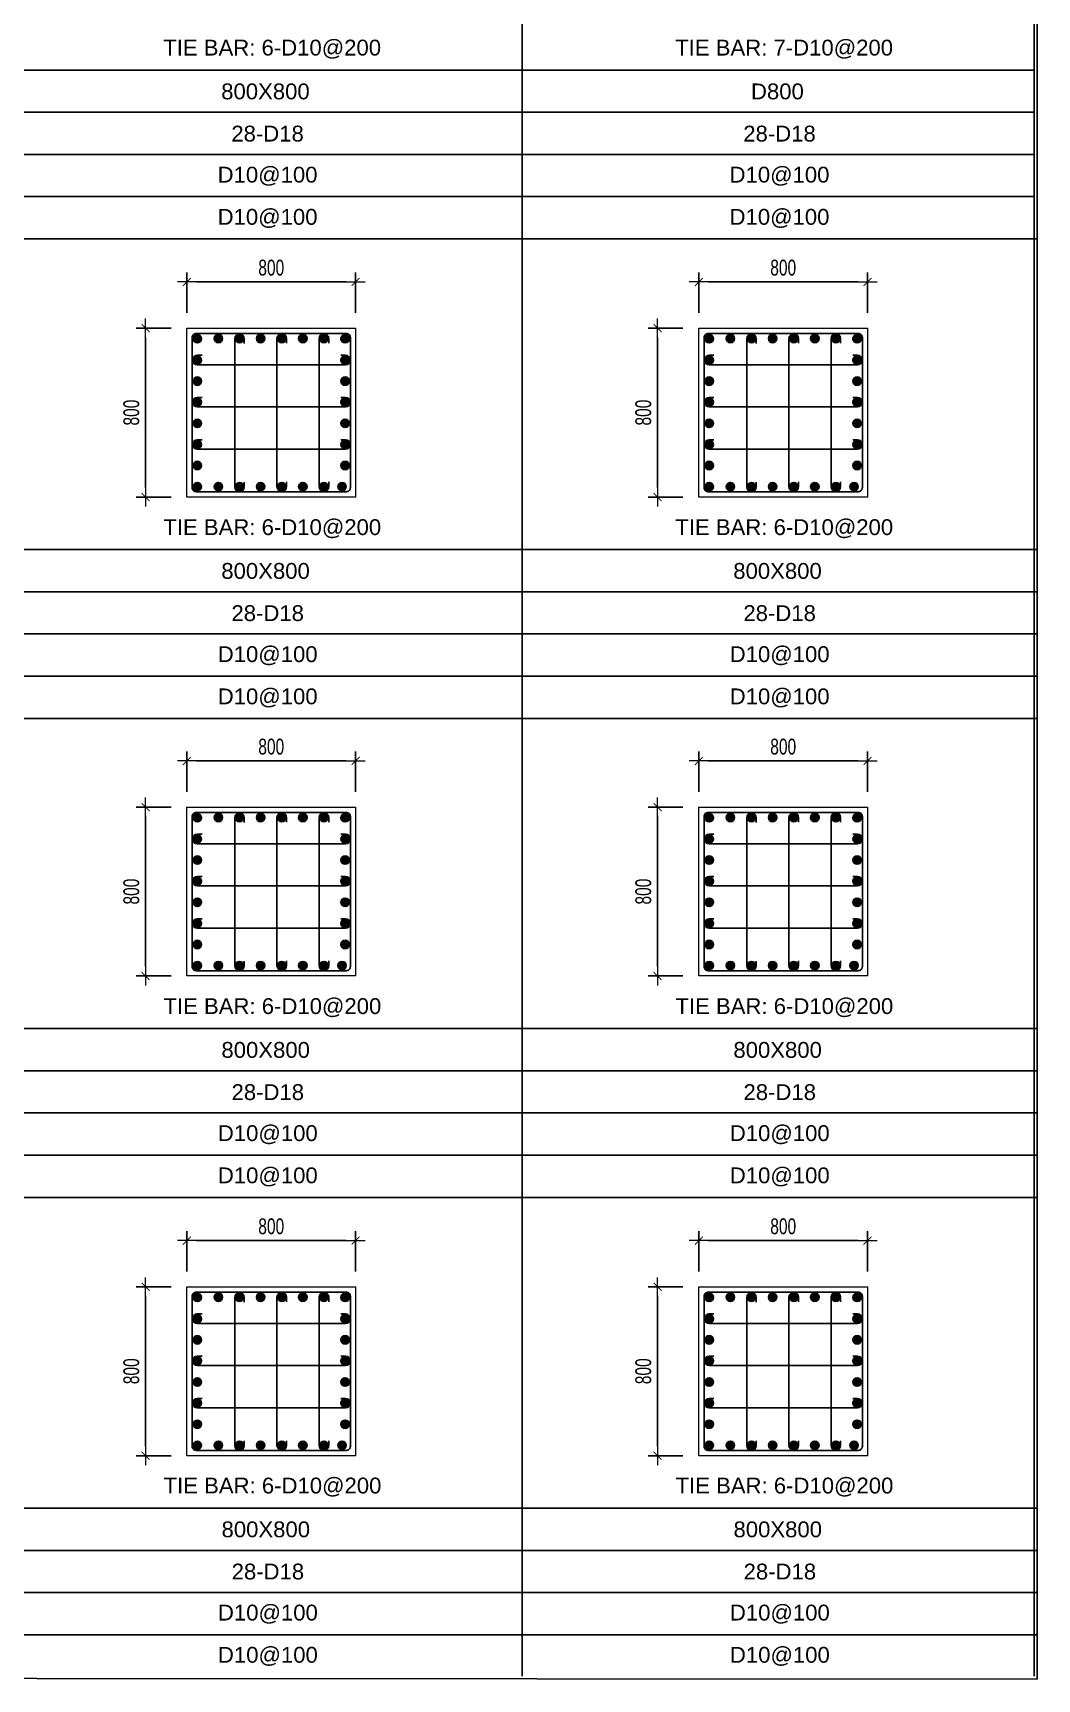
# Model space of a CAD drawing. Header units: millimetres. Extents: x 49323 to 538172, y -39336 to 181761.
# Drawn here: x 278625 to 283384, y 110174 to 117973 of the extents above; entities that cross this region are included whole.
import ezdxf
from ezdxf.enums import TextEntityAlignment as Align

# ---------------------------------------------------------------- set-up
doc = ezdxf.new("R2010")
doc.units = ezdxf.units.MM
doc.linetypes.add('CENTER2', pattern=[1.125, 0.75, -0.125, 0.125, -0.125])
doc.layers.get('Defpoints').update_dxf_attribs({"color": 151, "lineweight": 9})
for name, color, linetype in [('2', 2, 'Continuous'), ('A-ANNO-LEAD', 4, 'Continuous'), ('CEN', 1, 'CENTER2'), ('STL', 3, 'Continuous'), ('TIT1', 3, 'Continuous')]:
    doc.layers.add(name, color=color, linetype=linetype)
doc.layers.add('NDC_S_CONTINUOUS', color=3, linetype='Continuous', lineweight=20)
doc.layers.add('NDC_S_DIM', color=1, linetype='Continuous', lineweight=15)
doc.styles.add('NDC_ARIAL', font='arial.ttf', dxfattribs={"width": 0.85})
doc.styles.add('NDC_DIM', font='', dxfattribs={"width": 0.75})
doc.styles.get('NDC_DIM').set_extended_font_data('Dotum')
doc.dimstyles.new('NDC_dim_30', dxfattribs={"dimscale": 30, "dimtxt": 2.5, "dimasz": 1.5, "dimexe": 1.5, "dimexo": 2.5, "dimgap": 1, "dimtad": 1, "dimdec": 0, "dimzin": 0, "dimdsep": 46, "dimtxsty": 'NDC_DIM', "dimblk": 'DIMMARK', "dimcen": 0.09, "dimdle": 1.2, "dimclrd": 1, "dimclre": 1, "dimclrt": 3, "dimadec": 0, "dimazin": 0, "dimtfac": 1, "dimtdec": 0, "dimtix": 1, "dimtofl": 0, "dimtmove": 0, "dimatfit": 3, "dimfxl": 8, "dimfxlon": 1, "dimtolj": 1, "dimtzin": 0, "dimarcsym": 0})

# ---------------------------------------------------------------- blocks, each defined once
blk = doc.blocks.new('8')
at = {"layer": '2'}
blk.add_hatch(color=256, dxfattribs=at).paths.add_polyline_path([(20, 0, 0.386127), (1.9, 19.9), (-1.9, 19.9, 0.386127), (-20, 0, 1)])
blk.add_circle((0, 0), 20, dxfattribs=at)
blk = doc.blocks.new('5')
at = {"layer": 'CEN', "rotation": 180}
blk.add_blockref('8', (0, 0), dxfattribs=at)
blk = doc.blocks.new('DIMMARK')
at = {"layer": 'NDC_S_DIM', "color": 1}
blk.add_line((-1.5, 0), (1, 0), dxfattribs=at)
at = {"layer": 'NDC_S_DIM', "color": 2, "const_width": 0.1}
blk.add_lwpolyline([(-0.42, -0.42), (0.42, 0.42)], dxfattribs=at)
blk = doc.blocks.new('*D1486')
at = {"layer": 'Defpoints', "color": 0, "ltscale": 40, "transparency": 16777216}
for p in [(280154.5, 112251.1), (279354.5, 112029.7), (280154.5, 112029.7)]:
    blk.add_point(p, dxfattribs=at)
at = {"layer": 'NDC_S_DIM', "color": 1, "lineweight": -2, "ltscale": 40, "transparency": 16777216}
for p, q in [((279354.5, 112104.7), (279354.5, 112296.1)), ((279399.5, 112251.1), (280109.5, 112251.1)), ((280154.5, 112104.7), (280154.5, 112296.1))]:
    blk.add_line(p, q, dxfattribs=at)
at = {"layer": 'NDC_S_DIM', "color": 1, "lineweight": -2, "ltscale": 40, "transparency": 16777216, "xscale": 45, "yscale": 45, "zscale": 45, "rotation": 180}
blk.add_blockref('DIMMARK', (279354.5, 112251.1), dxfattribs=at)
at = {"layer": 'NDC_S_DIM', "color": 1, "lineweight": -2, "ltscale": 40, "transparency": 16777216, "xscale": 45, "yscale": 45, "zscale": 45}
blk.add_blockref('DIMMARK', (280154.5, 112251.1), dxfattribs=at)
at = {"layer": 'NDC_S_DIM', "color": 3, "ltscale": 40, "transparency": 16777216, "insert": (279754.5, 112318.7), "char_height": 75, "attachment_point": 5, "style": 'NDC_DIM'}
blk.add_mtext('\\A1;800', dxfattribs=at)
blk = doc.blocks.new('*D1487')
at = {"layer": 'Defpoints', "color": 0, "ltscale": 40, "transparency": 16777216}
for p in [(279354.5, 112032.3), (279159.1, 111232.3), (279354.5, 111232.3)]:
    blk.add_point(p, dxfattribs=at)
at = {"layer": 'NDC_S_DIM', "color": 1, "lineweight": -2, "ltscale": 40, "transparency": 16777216}
for p, q in [((279279.5, 112032.3), (279114.1, 112032.3)), ((279159.1, 111987.3), (279159.1, 111277.3)), ((279279.5, 111232.3), (279114.1, 111232.3))]:
    blk.add_line(p, q, dxfattribs=at)
at = {"layer": 'NDC_S_DIM', "color": 1, "lineweight": -2, "ltscale": 40, "transparency": 16777216, "xscale": 45, "yscale": 45, "zscale": 45}
for p, rotation in [((279159.1, 112032.3), 90), ((279159.1, 111232.3), 270)]:
    blk.add_blockref('DIMMARK', p, dxfattribs=dict(at, rotation=rotation))
at = {"layer": 'NDC_S_DIM', "color": 3, "ltscale": 40, "transparency": 16777216, "insert": (279091.6, 111632.3), "char_height": 75, "attachment_point": 5, "rotation": 90, "style": 'NDC_DIM'}
blk.add_mtext('\\A1;800', dxfattribs=at)
blk = doc.blocks.new('*D1488')
at = {"layer": 'Defpoints', "color": 0, "ltscale": 40, "transparency": 16777216}
for p in [(280154.5, 114524), (279354.5, 114302.6), (280154.5, 114302.6)]:
    blk.add_point(p, dxfattribs=at)
at = {"layer": 'NDC_S_DIM', "color": 1, "lineweight": -2, "ltscale": 40, "transparency": 16777216}
for p, q in [((279354.5, 114377.6), (279354.5, 114569)), ((279399.5, 114524), (280109.5, 114524)), ((280154.5, 114377.6), (280154.5, 114569))]:
    blk.add_line(p, q, dxfattribs=at)
at = {"layer": 'NDC_S_DIM', "color": 1, "lineweight": -2, "ltscale": 40, "transparency": 16777216, "xscale": 45, "yscale": 45, "zscale": 45, "rotation": 180}
blk.add_blockref('DIMMARK', (279354.5, 114524), dxfattribs=at)
at = {"layer": 'NDC_S_DIM', "color": 1, "lineweight": -2, "ltscale": 40, "transparency": 16777216, "xscale": 45, "yscale": 45, "zscale": 45}
blk.add_blockref('DIMMARK', (280154.5, 114524), dxfattribs=at)
at = {"layer": 'NDC_S_DIM', "color": 3, "ltscale": 40, "transparency": 16777216, "insert": (279754.5, 114591.5), "char_height": 75, "attachment_point": 5, "style": 'NDC_DIM'}
blk.add_mtext('\\A1;800', dxfattribs=at)
blk = doc.blocks.new('*D1489')
at = {"layer": 'Defpoints', "color": 0, "ltscale": 40, "transparency": 16777216}
for p in [(279354.5, 114305.1), (279159.1, 113505.1), (279354.5, 113505.1)]:
    blk.add_point(p, dxfattribs=at)
at = {"layer": 'NDC_S_DIM', "color": 1, "lineweight": -2, "ltscale": 40, "transparency": 16777216}
for p, q in [((279279.5, 114305.1), (279114.1, 114305.1)), ((279159.1, 114260.1), (279159.1, 113550.1)), ((279279.5, 113505.1), (279114.1, 113505.1))]:
    blk.add_line(p, q, dxfattribs=at)
at = {"layer": 'NDC_S_DIM', "color": 1, "lineweight": -2, "ltscale": 40, "transparency": 16777216, "xscale": 45, "yscale": 45, "zscale": 45}
for p, rotation in [((279159.1, 114305.1), 90), ((279159.1, 113505.1), 270)]:
    blk.add_blockref('DIMMARK', p, dxfattribs=dict(at, rotation=rotation))
at = {"layer": 'NDC_S_DIM', "color": 3, "ltscale": 40, "transparency": 16777216, "insert": (279091.6, 113905.1), "char_height": 75, "attachment_point": 5, "rotation": 90, "style": 'NDC_DIM'}
blk.add_mtext('\\A1;800', dxfattribs=at)
blk = doc.blocks.new('*D1490')
at = {"layer": 'Defpoints', "color": 0, "ltscale": 40, "transparency": 16777216}
for p in [(280154.5, 116793.4), (279354.5, 116572), (280154.5, 116572)]:
    blk.add_point(p, dxfattribs=at)
at = {"layer": 'NDC_S_DIM', "color": 1, "lineweight": -2, "ltscale": 40, "transparency": 16777216}
for p, q in [((279354.5, 116647), (279354.5, 116838.4)), ((279399.5, 116793.4), (280109.5, 116793.4)), ((280154.5, 116647), (280154.5, 116838.4))]:
    blk.add_line(p, q, dxfattribs=at)
at = {"layer": 'NDC_S_DIM', "color": 1, "lineweight": -2, "ltscale": 40, "transparency": 16777216, "xscale": 45, "yscale": 45, "zscale": 45, "rotation": 180}
blk.add_blockref('DIMMARK', (279354.5, 116793.4), dxfattribs=at)
at = {"layer": 'NDC_S_DIM', "color": 1, "lineweight": -2, "ltscale": 40, "transparency": 16777216, "xscale": 45, "yscale": 45, "zscale": 45}
blk.add_blockref('DIMMARK', (280154.5, 116793.4), dxfattribs=at)
at = {"layer": 'NDC_S_DIM', "color": 3, "ltscale": 40, "transparency": 16777216, "insert": (279754.5, 116861), "char_height": 75, "attachment_point": 5, "style": 'NDC_DIM'}
blk.add_mtext('\\A1;800', dxfattribs=at)
blk = doc.blocks.new('*D1491')
at = {"layer": 'Defpoints', "color": 0, "ltscale": 40, "transparency": 16777216}
for p in [(279354.5, 116574.6), (279159.1, 115774.6), (279354.5, 115774.6)]:
    blk.add_point(p, dxfattribs=at)
at = {"layer": 'NDC_S_DIM', "color": 1, "lineweight": -2, "ltscale": 40, "transparency": 16777216}
for p, q in [((279279.5, 116574.6), (279114.1, 116574.6)), ((279159.1, 116529.6), (279159.1, 115819.6)), ((279279.5, 115774.6), (279114.1, 115774.6))]:
    blk.add_line(p, q, dxfattribs=at)
at = {"layer": 'NDC_S_DIM', "color": 1, "lineweight": -2, "ltscale": 40, "transparency": 16777216, "xscale": 45, "yscale": 45, "zscale": 45}
for p, rotation in [((279159.1, 116574.6), 90), ((279159.1, 115774.6), 270)]:
    blk.add_blockref('DIMMARK', p, dxfattribs=dict(at, rotation=rotation))
at = {"layer": 'NDC_S_DIM', "color": 3, "ltscale": 40, "transparency": 16777216, "insert": (279091.6, 116174.6), "char_height": 75, "attachment_point": 5, "rotation": 90, "style": 'NDC_DIM'}
blk.add_mtext('\\A1;800', dxfattribs=at)
blk = doc.blocks.new('*D1494')
at = {"layer": 'Defpoints', "color": 0, "ltscale": 40, "transparency": 16777216}
for p in [(282580.6, 112251.1), (281780.6, 112029.7), (282580.6, 112029.7)]:
    blk.add_point(p, dxfattribs=at)
at = {"layer": 'NDC_S_DIM', "color": 1, "lineweight": -2, "ltscale": 40, "transparency": 16777216}
for p, q in [((281780.6, 112104.7), (281780.6, 112296.1)), ((281825.6, 112251.1), (282535.6, 112251.1)), ((282580.6, 112104.7), (282580.6, 112296.1))]:
    blk.add_line(p, q, dxfattribs=at)
at = {"layer": 'NDC_S_DIM', "color": 1, "lineweight": -2, "ltscale": 40, "transparency": 16777216, "xscale": 45, "yscale": 45, "zscale": 45, "rotation": 180}
blk.add_blockref('DIMMARK', (281780.6, 112251.1), dxfattribs=at)
at = {"layer": 'NDC_S_DIM', "color": 1, "lineweight": -2, "ltscale": 40, "transparency": 16777216, "xscale": 45, "yscale": 45, "zscale": 45}
blk.add_blockref('DIMMARK', (282580.6, 112251.1), dxfattribs=at)
at = {"layer": 'NDC_S_DIM', "color": 3, "ltscale": 40, "transparency": 16777216, "insert": (282180.6, 112318.7), "char_height": 75, "attachment_point": 5, "style": 'NDC_DIM'}
blk.add_mtext('\\A1;800', dxfattribs=at)
blk = doc.blocks.new('*D1495')
at = {"layer": 'Defpoints', "color": 0, "ltscale": 40, "transparency": 16777216}
for p in [(281780.6, 112032.3), (281585.2, 111232.3), (281780.6, 111232.3)]:
    blk.add_point(p, dxfattribs=at)
at = {"layer": 'NDC_S_DIM', "color": 1, "lineweight": -2, "ltscale": 40, "transparency": 16777216}
for p, q in [((281705.6, 112032.3), (281540.2, 112032.3)), ((281585.2, 111987.3), (281585.2, 111277.3)), ((281705.6, 111232.3), (281540.2, 111232.3))]:
    blk.add_line(p, q, dxfattribs=at)
at = {"layer": 'NDC_S_DIM', "color": 1, "lineweight": -2, "ltscale": 40, "transparency": 16777216, "xscale": 45, "yscale": 45, "zscale": 45}
for p, rotation in [((281585.2, 112032.3), 90), ((281585.2, 111232.3), 270)]:
    blk.add_blockref('DIMMARK', p, dxfattribs=dict(at, rotation=rotation))
at = {"layer": 'NDC_S_DIM', "color": 3, "ltscale": 40, "transparency": 16777216, "insert": (281517.7, 111632.3), "char_height": 75, "attachment_point": 5, "rotation": 90, "style": 'NDC_DIM'}
blk.add_mtext('\\A1;800', dxfattribs=at)
blk = doc.blocks.new('*D1496')
at = {"layer": 'Defpoints', "color": 0, "ltscale": 40, "transparency": 16777216}
for p in [(282580.6, 114524), (281780.6, 114302.6), (282580.6, 114302.6)]:
    blk.add_point(p, dxfattribs=at)
at = {"layer": 'NDC_S_DIM', "color": 1, "lineweight": -2, "ltscale": 40, "transparency": 16777216}
for p, q in [((281780.6, 114377.6), (281780.6, 114569)), ((281825.6, 114524), (282535.6, 114524)), ((282580.6, 114377.6), (282580.6, 114569))]:
    blk.add_line(p, q, dxfattribs=at)
at = {"layer": 'NDC_S_DIM', "color": 1, "lineweight": -2, "ltscale": 40, "transparency": 16777216, "xscale": 45, "yscale": 45, "zscale": 45, "rotation": 180}
blk.add_blockref('DIMMARK', (281780.6, 114524), dxfattribs=at)
at = {"layer": 'NDC_S_DIM', "color": 1, "lineweight": -2, "ltscale": 40, "transparency": 16777216, "xscale": 45, "yscale": 45, "zscale": 45}
blk.add_blockref('DIMMARK', (282580.6, 114524), dxfattribs=at)
at = {"layer": 'NDC_S_DIM', "color": 3, "ltscale": 40, "transparency": 16777216, "insert": (282180.6, 114591.5), "char_height": 75, "attachment_point": 5, "style": 'NDC_DIM'}
blk.add_mtext('\\A1;800', dxfattribs=at)
blk = doc.blocks.new('*D1497')
at = {"layer": 'Defpoints', "color": 0, "ltscale": 40, "transparency": 16777216}
for p in [(281780.6, 114305.1), (281585.2, 113505.1), (281780.6, 113505.1)]:
    blk.add_point(p, dxfattribs=at)
at = {"layer": 'NDC_S_DIM', "color": 1, "lineweight": -2, "ltscale": 40, "transparency": 16777216}
for p, q in [((281705.6, 114305.1), (281540.2, 114305.1)), ((281585.2, 114260.1), (281585.2, 113550.1)), ((281705.6, 113505.1), (281540.2, 113505.1))]:
    blk.add_line(p, q, dxfattribs=at)
at = {"layer": 'NDC_S_DIM', "color": 1, "lineweight": -2, "ltscale": 40, "transparency": 16777216, "xscale": 45, "yscale": 45, "zscale": 45}
for p, rotation in [((281585.2, 114305.1), 90), ((281585.2, 113505.1), 270)]:
    blk.add_blockref('DIMMARK', p, dxfattribs=dict(at, rotation=rotation))
at = {"layer": 'NDC_S_DIM', "color": 3, "ltscale": 40, "transparency": 16777216, "insert": (281517.7, 113905.1), "char_height": 75, "attachment_point": 5, "rotation": 90, "style": 'NDC_DIM'}
blk.add_mtext('\\A1;800', dxfattribs=at)
blk = doc.blocks.new('*D1498')
at = {"layer": 'Defpoints', "color": 0, "ltscale": 40, "transparency": 16777216}
for p in [(282580.6, 116793.4), (281780.6, 116572), (282580.6, 116572)]:
    blk.add_point(p, dxfattribs=at)
at = {"layer": 'NDC_S_DIM', "color": 1, "lineweight": -2, "ltscale": 40, "transparency": 16777216}
for p, q in [((281780.6, 116647), (281780.6, 116838.4)), ((281825.6, 116793.4), (282535.6, 116793.4)), ((282580.6, 116647), (282580.6, 116838.4))]:
    blk.add_line(p, q, dxfattribs=at)
at = {"layer": 'NDC_S_DIM', "color": 1, "lineweight": -2, "ltscale": 40, "transparency": 16777216, "xscale": 45, "yscale": 45, "zscale": 45, "rotation": 180}
blk.add_blockref('DIMMARK', (281780.6, 116793.4), dxfattribs=at)
at = {"layer": 'NDC_S_DIM', "color": 1, "lineweight": -2, "ltscale": 40, "transparency": 16777216, "xscale": 45, "yscale": 45, "zscale": 45}
blk.add_blockref('DIMMARK', (282580.6, 116793.4), dxfattribs=at)
at = {"layer": 'NDC_S_DIM', "color": 3, "ltscale": 40, "transparency": 16777216, "insert": (282180.6, 116861), "char_height": 75, "attachment_point": 5, "style": 'NDC_DIM'}
blk.add_mtext('\\A1;800', dxfattribs=at)
blk = doc.blocks.new('*D1499')
at = {"layer": 'Defpoints', "color": 0, "ltscale": 40, "transparency": 16777216}
for p in [(281780.6, 116574.6), (281585.2, 115774.6), (281780.6, 115774.6)]:
    blk.add_point(p, dxfattribs=at)
at = {"layer": 'NDC_S_DIM', "color": 1, "lineweight": -2, "ltscale": 40, "transparency": 16777216}
for p, q in [((281705.6, 116574.6), (281540.2, 116574.6)), ((281585.2, 116529.6), (281585.2, 115819.6)), ((281705.6, 115774.6), (281540.2, 115774.6))]:
    blk.add_line(p, q, dxfattribs=at)
at = {"layer": 'NDC_S_DIM', "color": 1, "lineweight": -2, "ltscale": 40, "transparency": 16777216, "xscale": 45, "yscale": 45, "zscale": 45}
for p, rotation in [((281585.2, 116574.6), 90), ((281585.2, 115774.6), 270)]:
    blk.add_blockref('DIMMARK', p, dxfattribs=dict(at, rotation=rotation))
at = {"layer": 'NDC_S_DIM', "color": 3, "ltscale": 40, "transparency": 16777216, "insert": (281517.7, 116174.6), "char_height": 75, "attachment_point": 5, "rotation": 90, "style": 'NDC_DIM'}
blk.add_mtext('\\A1;800', dxfattribs=at)

msp = doc.modelspace()

# ---------------------------------------------------------------- linework, layer by layer
at = {"layer": '2', "lineweight": -2, "ltscale": 1000}
for points in [[(280129.5, 116529.6), (280129.5, 115819.6, -0.414214), (280109.5, 115799.6), (279399.5, 115799.6, -0.414214), (279379.5, 115819.6), (279379.5, 116529.6, -0.414214), (279399.5, 116549.6), (280109.5, 116549.6, -0.414214)], [(280129.5, 114260.1), (280129.5, 113550.1, -0.414214), (280109.5, 113530.1), (279399.5, 113530.1, -0.414214), (279379.5, 113550.1), (279379.5, 114260.1, -0.414214), (279399.5, 114280.1), (280109.5, 114280.1, -0.414214)], [(280129.5, 111987.3), (280129.5, 111277.3, -0.414214), (280109.5, 111257.3), (279399.5, 111257.3, -0.414214), (279379.5, 111277.3), (279379.5, 111987.3, -0.414214), (279399.5, 112007.3), (280109.5, 112007.3, -0.414214)]]:
    msp.add_lwpolyline(points, format="xyb", close=True, dxfattribs=at)
at = {"layer": '2'}
for points in [[(279626.8, 115844.2), (279626.8, 115822.1, -1), (279581.7, 115822.1), (279581.7, 116524.1, -1), (279626.8, 116524.1), (279626.8, 116501.9)], [(279826.8, 115845.7), (279826.8, 115823.6, -1), (279781.7, 115823.6), (279781.7, 116525.6, -1), (279826.8, 116525.6), (279826.8, 116503.4)], [(280026.8, 115845.7), (280026.8, 115823.6, -1), (279981.7, 115823.6), (279981.7, 116525.6, -1), (280026.8, 116525.6), (280026.8, 116503.4)], [(279426.4, 116446.1), (279404.2, 116446.1, 1), (279404.2, 116401.1), (280106.3, 116401.1, 1), (280106.3, 116446.1), (280084.1, 116446.1)], [(279426.4, 116246.1), (279404.2, 116246.1, 1), (279404.2, 116201.1), (280106.3, 116201.1, 1), (280106.3, 116246.1), (280084.1, 116246.1)], [(279426.4, 116046.1), (279404.2, 116046.1, 1), (279404.2, 116001.1), (280106.3, 116001.1, 1), (280106.3, 116046.1), (280084.1, 116046.1)], [(279626.8, 113574.8), (279626.8, 113552.6, -1), (279581.7, 113552.6), (279581.7, 114254.6, -1), (279626.8, 114254.6), (279626.8, 114232.5)], [(279826.8, 113576.3), (279826.8, 113554.1, -1), (279781.7, 113554.1), (279781.7, 114256.1, -1), (279826.8, 114256.1), (279826.8, 114234)], [(280026.8, 113576.3), (280026.8, 113554.1, -1), (279981.7, 113554.1), (279981.7, 114256.1, -1), (280026.8, 114256.1), (280026.8, 114234)], [(279426.4, 114176.7), (279404.2, 114176.7, 1), (279404.2, 114131.7), (280106.3, 114131.7, 1), (280106.3, 114176.7), (280084.1, 114176.7)], [(279426.4, 113976.7), (279404.2, 113976.7, 1), (279404.2, 113931.7), (280106.3, 113931.7, 1), (280106.3, 113976.7), (280084.1, 113976.7)], [(279426.4, 113776.7), (279404.2, 113776.7, 1), (279404.2, 113731.7), (280106.3, 113731.7, 1), (280106.3, 113776.7), (280084.1, 113776.7)], [(279626.8, 111301.9), (279626.8, 111279.8, -1), (279581.7, 111279.8), (279581.7, 111981.8, -1), (279626.8, 111981.8), (279626.8, 111959.6)], [(279826.8, 111303.4), (279826.8, 111281.3, -1), (279781.7, 111281.3), (279781.7, 111983.3, -1), (279826.8, 111983.3), (279826.8, 111961.1)], [(280026.8, 111303.4), (280026.8, 111281.3, -1), (279981.7, 111281.3), (279981.7, 111983.3, -1), (280026.8, 111983.3), (280026.8, 111961.1)], [(279426.4, 111903.8), (279404.2, 111903.8, 1), (279404.2, 111858.8), (280106.3, 111858.8, 1), (280106.3, 111903.8), (280084.1, 111903.8)], [(279426.4, 111703.8), (279404.2, 111703.8, 1), (279404.2, 111658.8), (280106.3, 111658.8, 1), (280106.3, 111703.8), (280084.1, 111703.8)], [(279426.4, 111503.8), (279404.2, 111503.8, 1), (279404.2, 111458.8), (280106.3, 111458.8, 1), (280106.3, 111503.8), (280084.1, 111503.8)]]:
    msp.add_lwpolyline(points, format="xyb", dxfattribs=at)
at = {"layer": '2', "lineweight": -2, "ltscale": 1000, "elevation": 0}
for points in [[(282555.6, 116529.6), (282555.6, 115819.6, -0.414214), (282535.6, 115799.6), (281825.6, 115799.6, -0.414214), (281805.6, 115819.6), (281805.6, 116529.6, -0.414214), (281825.6, 116549.6), (282535.6, 116549.6, -0.414214)], [(282555.6, 114260.1), (282555.6, 113550.1, -0.414214), (282535.6, 113530.1), (281825.6, 113530.1, -0.414214), (281805.6, 113550.1), (281805.6, 114260.1, -0.414214), (281825.6, 114280.1), (282535.6, 114280.1, -0.414214)], [(282555.6, 111987.3), (282555.6, 111277.3, -0.414214), (282535.6, 111257.3), (281825.6, 111257.3, -0.414214), (281805.6, 111277.3), (281805.6, 111987.3, -0.414214), (281825.6, 112007.3), (282535.6, 112007.3, -0.414214)]]:
    msp.add_lwpolyline(points, format="xyb", close=True, dxfattribs=at)
at = {"layer": '2', "elevation": 0}
for points in [[(282052.8, 115844.2), (282052.8, 115822.1, -1), (282007.8, 115822.1), (282007.8, 116524.1, -1), (282052.8, 116524.1), (282052.8, 116501.9)], [(282252.8, 115845.7), (282252.8, 115823.6, -1), (282207.8, 115823.6), (282207.8, 116525.6, -1), (282252.8, 116525.6), (282252.8, 116503.4)], [(282452.8, 115845.7), (282452.8, 115823.6, -1), (282407.8, 115823.6), (282407.8, 116525.6, -1), (282452.8, 116525.6), (282452.8, 116503.4)], [(281852.5, 116446.1), (281830.3, 116446.1, 1), (281830.3, 116401.1), (282532.4, 116401.1, 1), (282532.4, 116446.1), (282510.2, 116446.1)], [(281852.5, 116246.1), (281830.3, 116246.1, 1), (281830.3, 116201.1), (282532.4, 116201.1, 1), (282532.4, 116246.1), (282510.2, 116246.1)], [(281852.5, 116046.1), (281830.3, 116046.1, 1), (281830.3, 116001.1), (282532.4, 116001.1, 1), (282532.4, 116046.1), (282510.2, 116046.1)], [(282052.8, 113574.8), (282052.8, 113552.6, -1), (282007.8, 113552.6), (282007.8, 114254.6, -1), (282052.8, 114254.6), (282052.8, 114232.5)], [(282252.8, 113576.3), (282252.8, 113554.1, -1), (282207.8, 113554.1), (282207.8, 114256.1, -1), (282252.8, 114256.1), (282252.8, 114234)], [(282452.8, 113576.3), (282452.8, 113554.1, -1), (282407.8, 113554.1), (282407.8, 114256.1, -1), (282452.8, 114256.1), (282452.8, 114234)], [(281852.5, 114176.7), (281830.3, 114176.7, 1), (281830.3, 114131.7), (282532.4, 114131.7, 1), (282532.4, 114176.7), (282510.2, 114176.7)], [(281852.5, 113976.7), (281830.3, 113976.7, 1), (281830.3, 113931.7), (282532.4, 113931.7, 1), (282532.4, 113976.7), (282510.2, 113976.7)], [(281852.5, 113776.7), (281830.3, 113776.7, 1), (281830.3, 113731.7), (282532.4, 113731.7, 1), (282532.4, 113776.7), (282510.2, 113776.7)], [(282052.8, 111301.9), (282052.8, 111279.8, -1), (282007.8, 111279.8), (282007.8, 111981.8, -1), (282052.8, 111981.8), (282052.8, 111959.6)], [(282252.8, 111303.4), (282252.8, 111281.3, -1), (282207.8, 111281.3), (282207.8, 111983.3, -1), (282252.8, 111983.3), (282252.8, 111961.1)], [(282452.8, 111303.4), (282452.8, 111281.3, -1), (282407.8, 111281.3), (282407.8, 111983.3, -1), (282452.8, 111983.3), (282452.8, 111961.1)], [(281852.5, 111903.8), (281830.3, 111903.8, 1), (281830.3, 111858.8), (282532.4, 111858.8, 1), (282532.4, 111903.8), (282510.2, 111903.8)], [(281852.5, 111703.8), (281830.3, 111703.8, 1), (281830.3, 111658.8), (282532.4, 111658.8, 1), (282532.4, 111703.8), (282510.2, 111703.8)], [(281852.5, 111503.8), (281830.3, 111503.8, 1), (281830.3, 111458.8), (282532.4, 111458.8, 1), (282532.4, 111503.8), (282510.2, 111503.8)]]:
    msp.add_lwpolyline(points, format="xyb", dxfattribs=at)
at = {"layer": 'A-ANNO-LEAD'}
msp.add_lwpolyline([(262048.7, 110187), (283383.7, 110173.8), (283383.7, 126793.8), (262048.7, 126807)], close=True, dxfattribs=at)
at = {"layer": 'NDC_S_CONTINUOUS', "ltscale": 70}
for points in [[(280154.5, 116574.6), (280154.5, 115774.6), (279354.5, 115774.6), (279354.5, 116574.6), (280154.5, 116574.6)], [(280154.5, 114305.1), (280154.5, 113505.1), (279354.5, 113505.1), (279354.5, 114305.1), (280154.5, 114305.1)], [(280154.5, 112032.3), (280154.5, 111232.3), (279354.5, 111232.3), (279354.5, 112032.3), (280154.5, 112032.3)]]:
    msp.add_lwpolyline(points, dxfattribs=at)
at = {"layer": 'NDC_S_CONTINUOUS', "ltscale": 70, "elevation": 0}
for points in [[(282580.6, 116574.6), (282580.6, 115774.6), (281780.6, 115774.6), (281780.6, 116574.6), (282580.6, 116574.6)], [(282580.6, 114305.1), (282580.6, 113505.1), (281780.6, 113505.1), (281780.6, 114305.1), (282580.6, 114305.1)], [(282580.6, 112032.3), (282580.6, 111232.3), (281780.6, 111232.3), (281780.6, 112032.3), (282580.6, 112032.3)]]:
    msp.add_lwpolyline(points, dxfattribs=at)
at = {"layer": 'TIT1'}
for p, q in [((280943.2, 126321.7), (280943.2, 110187)), ((283369.3, 126321.7), (283369.3, 110187)), ((283369.3, 126321.7), (283369.3, 110187)), ((283382.1, 116997.7), (262047.1, 116997.7)), ((283382.6, 114725.7), (262047.6, 114725.7)), ((283383.1, 112456.3), (262048.2, 112456.3))]:
    msp.add_line(p, q, dxfattribs=at)
at = {"layer": 'TIT1', "color": 8}
for p, q in [((283369.3, 117797.7), (262675, 117797.7)), ((283369.3, 117597.7), (262675, 117597.7)), ((283369.3, 117397.7), (262675, 117397.7)), ((283369.3, 117197.7), (263104.2, 117197.7)), ((283382.6, 115525.7), (262675.5, 115525.7)), ((283382.6, 115325.7), (262675.5, 115325.7)), ((283382.6, 115125.7), (262675.5, 115125.7)), ((283382.6, 114925.7), (263104.7, 114925.7)), ((283383.1, 113256.3), (262676, 113256.3)), ((283383.1, 113056.3), (262676, 113056.3)), ((283383.1, 112856.3), (262676, 112856.3)), ((283383.1, 112656.3), (263105.2, 112656.3)), ((283383.7, 110983.4), (262676.6, 110983.4)), ((283383.7, 110783.4), (262676.6, 110783.4)), ((283383.7, 110583.4), (262676.6, 110583.4)), ((283383.7, 110383.4), (263105.8, 110383.4))]:
    msp.add_line(p, q, dxfattribs=at)

# ---------------------------------------------------------------- block references
at = {"layer": 'STL', "xscale": -1}
for p in [(279404.2, 116524.6), (281830.3, 116524.6), (279404.2, 116423.6), (281830.3, 116423.6), (279404.2, 116323.6), (281830.3, 116323.6), (279404.2, 116223.6), (281830.3, 116223.6), (279404.2, 116123.6), (281830.3, 116123.6), (279404.2, 116023.6), (281830.3, 116023.6), (279404.2, 115923.6), (281830.3, 115923.6), (279404.2, 115823.6), (281830.3, 115823.6), (279404.2, 114255.1), (281830.3, 114255.1), (279404.2, 114154.2), (281830.3, 114154.2), (279404.2, 114054.2), (281830.3, 114054.2), (279404.2, 113954.2), (281830.3, 113954.2), (279404.2, 113854.2), (281830.3, 113854.2), (279404.2, 113754.2), (281830.3, 113754.2), (279404.2, 113654.2), (281830.3, 113654.2), (279404.2, 113554.2), (281830.3, 113554.2), (279404.2, 111982.3), (281830.3, 111982.3), (279404.2, 111881.3), (281830.3, 111881.3), (279404.2, 111781.3), (281830.3, 111781.3), (279404.2, 111681.3), (281830.3, 111681.3), (279404.2, 111581.3), (281830.3, 111581.3), (279404.2, 111481.3), (281830.3, 111481.3), (279404.2, 111381.3), (281830.3, 111381.3), (279404.2, 111281.3), (281830.3, 111281.3)]:
    msp.add_blockref('5', p, dxfattribs=at)
at = {"layer": 'STL', "xscale": -1, "rotation": 270}
for p in [(279504.2, 116525.6), (279604.2, 116525.6), (279704.2, 116525.6), (279804.2, 116525.6), (279904.2, 116525.6), (280004.2, 116525.6), (281930.3, 116525.6), (282030.3, 116525.6), (282130.3, 116525.6), (282230.3, 116525.6), (282330.3, 116525.6), (282430.3, 116525.6), (279404.2, 115823.6), (279504.2, 115823.6), (279604.2, 115823.6), (279704.2, 115823.6), (279804.2, 115823.6), (279904.2, 115823.6), (280004.2, 115823.6), (280090.2, 115823.6), (281830.3, 115823.6), (281930.3, 115823.6), (282030.3, 115823.6), (282130.3, 115823.6), (282230.3, 115823.6), (282330.3, 115823.6), (282430.3, 115823.6), (282516.3, 115823.6), (279504.2, 114256.1), (279604.2, 114256.1), (279704.2, 114256.1), (279804.2, 114256.1), (279904.2, 114256.1), (280004.2, 114256.1), (281930.3, 114256.1), (282030.3, 114256.1), (282130.3, 114256.1), (282230.3, 114256.1), (282330.3, 114256.1), (282430.3, 114256.1), (279404.2, 113554.2), (279504.2, 113554.2), (279604.2, 113554.2), (279704.2, 113554.2), (279804.2, 113554.2), (279904.2, 113554.2), (280004.2, 113554.2), (280090.2, 113554.2), (281830.3, 113554.2), (281930.3, 113554.2), (282030.3, 113554.2), (282130.3, 113554.2), (282230.3, 113554.2), (282330.3, 113554.2), (282430.3, 113554.2), (282516.3, 113554.2), (279504.2, 111983.3), (279604.2, 111983.3), (279704.2, 111983.3), (279804.2, 111983.3), (279904.2, 111983.3), (280004.2, 111983.3), (281930.3, 111983.3), (282030.3, 111983.3), (282130.3, 111983.3), (282230.3, 111983.3), (282330.3, 111983.3), (282430.3, 111983.3), (279404.2, 111281.3), (279504.2, 111281.3), (279604.2, 111281.3), (279704.2, 111281.3), (279804.2, 111281.3), (279904.2, 111281.3), (280004.2, 111281.3), (280090.2, 111281.3), (281830.3, 111281.3), (281930.3, 111281.3), (282030.3, 111281.3), (282130.3, 111281.3), (282230.3, 111281.3), (282330.3, 111281.3), (282430.3, 111281.3), (282516.3, 111281.3)]:
    msp.add_blockref('5', p, dxfattribs=at)
at = {"layer": 'STL'}
for p in [(280104.7, 116524.6), (282530.8, 116524.6), (280104.7, 116423.6), (282530.8, 116423.6), (280104.7, 116323.6), (282530.8, 116323.6), (280104.7, 116223.6), (282530.8, 116223.6), (280104.7, 116123.6), (282530.8, 116123.6), (280104.7, 116023.6), (282530.8, 116023.6), (280104.7, 115923.6), (282530.8, 115923.6), (280104.7, 114255.1), (282530.8, 114255.1), (280104.7, 114154.2), (282530.8, 114154.2), (280104.7, 114054.2), (282530.8, 114054.2), (280104.7, 113954.2), (282530.8, 113954.2), (280104.7, 113854.2), (282530.8, 113854.2), (280104.7, 113754.2), (282530.8, 113754.2), (280104.7, 113654.2), (282530.8, 113654.2), (280104.7, 111982.3), (282530.8, 111982.3), (280104.7, 111881.3), (282530.8, 111881.3), (280104.7, 111781.3), (282530.8, 111781.3), (280104.7, 111681.3), (282530.8, 111681.3), (280104.7, 111581.3), (282530.8, 111581.3), (280104.7, 111481.3), (282530.8, 111481.3), (280104.7, 111381.3), (282530.8, 111381.3)]:
    msp.add_blockref('5', p, dxfattribs=at)

# ---------------------------------------------------------------- texts
at = {"layer": 'TIT1', "style": 'NDC_ARIAL'}
for s, p in [('TIE BAR: 6-D10@200', (279758.8, 117898.3)), ('TIE BAR: 7-D10@200', (282184.9, 117898.3)), ('800X800', (279727, 117696.4)), ('D800', (282153.1, 117696.4)), ('28-D18', (279737.1, 117496.4)), ('28-D18', (282163.1, 117496.4)), ('D10@100', (279737.1, 117296.4)), ('D10@100', (282163.1, 117296.4)), ('D10@100', (279737.1, 117096.4)), ('D10@100', (282163.1, 117096.4)), ('TIE BAR: 6-D10@200', (279759.3, 115626.3)), ('TIE BAR: 6-D10@200', (282185.4, 115626.3)), ('800X800', (279727.5, 115424.4)), ('800X800', (282153.6, 115424.4)), ('28-D18', (279737.6, 115224.4)), ('28-D18', (282163.7, 115224.4)), ('D10@100', (279737.6, 115024.4)), ('D10@100', (282163.7, 115024.4)), ('D10@100', (279737.6, 114824.4)), ('D10@100', (282163.7, 114824.4)), ('TIE BAR: 6-D10@200', (279759.9, 113356.9)), ('TIE BAR: 6-D10@200', (282186, 113356.9)), ('800X800', (279728.1, 113155)), ('800X800', (282154.2, 113155)), ('28-D18', (279738.1, 112955)), ('28-D18', (282164.2, 112955)), ('D10@100', (279738.1, 112755)), ('D10@100', (282164.2, 112755)), ('D10@100', (279738.1, 112555)), ('D10@100', (282164.2, 112555)), ('TIE BAR: 6-D10@200', (279760.4, 111085.2)), ('TIE BAR: 6-D10@200', (282186.5, 111085.2)), ('800X800', (279728.6, 110883.3)), ('800X800', (282154.7, 110883.3)), ('28-D18', (279738.6, 110683.3)), ('28-D18', (282164.7, 110683.3)), ('D10@100', (279738.6, 110483.3)), ('D10@100', (282164.7, 110483.3)), ('D10@100', (279738.6, 110283.3)), ('D10@100', (282164.7, 110283.3))]:
    msp.add_text(s, height=75, dxfattribs=at).set_placement(p, align=Align.MIDDLE)

# ---------------------------------------------------------------- dimensions: what is measured, and where the dimension line sits
at = {"layer": 'NDC_S_DIM', "ltscale": 40}
for base, p1, p2, picture, middle in [((280154.5, 116793.4), (279354.5, 116572), (280154.5, 116572), '*D1490', (279754.5, 116861)), ((282580.6, 116793.4), (281780.6, 116572), (282580.6, 116572), '*D1498', (282180.6, 116861)), ((280154.5, 114524), (279354.5, 114302.6), (280154.5, 114302.6), '*D1488', (279754.5, 114591.5)), ((282580.6, 114524), (281780.6, 114302.6), (282580.6, 114302.6), '*D1496', (282180.6, 114591.5)), ((280154.5, 112251.1), (279354.5, 112029.7), (280154.5, 112029.7), '*D1486', (279754.5, 112318.7)), ((282580.6, 112251.1), (281780.6, 112029.7), (282580.6, 112029.7), '*D1494', (282180.6, 112318.7))]:
    dim = msp.add_linear_dim(base=base, p1=p1, p2=p2, dimstyle='NDC_dim_30', dxfattribs=at)
    dim.commit()
    dim.dimension.update_dxf_attribs({"geometry": picture, "text_midpoint": middle})
for base, p1, p2, picture, middle in [((279159.1, 115774.6), (279354.5, 116574.6), (279354.5, 115774.6), '*D1491', (279091.6, 116174.6)), ((281585.2, 115774.6), (281780.6, 116574.6), (281780.6, 115774.6), '*D1499', (281517.7, 116174.6)), ((279159.1, 113505.1), (279354.5, 114305.1), (279354.5, 113505.1), '*D1489', (279091.6, 113905.1)), ((281585.2, 113505.1), (281780.6, 114305.1), (281780.6, 113505.1), '*D1497', (281517.7, 113905.1)), ((279159.1, 111232.3), (279354.5, 112032.3), (279354.5, 111232.3), '*D1487', (279091.6, 111632.3)), ((281585.2, 111232.3), (281780.6, 112032.3), (281780.6, 111232.3), '*D1495', (281517.7, 111632.3))]:
    dim = msp.add_linear_dim(base=base, p1=p1, p2=p2, angle=90, dimstyle='NDC_dim_30', dxfattribs=at)
    dim.commit()
    dim.dimension.update_dxf_attribs({"geometry": picture, "text_midpoint": middle})

doc.saveas('drawing.dxf')
